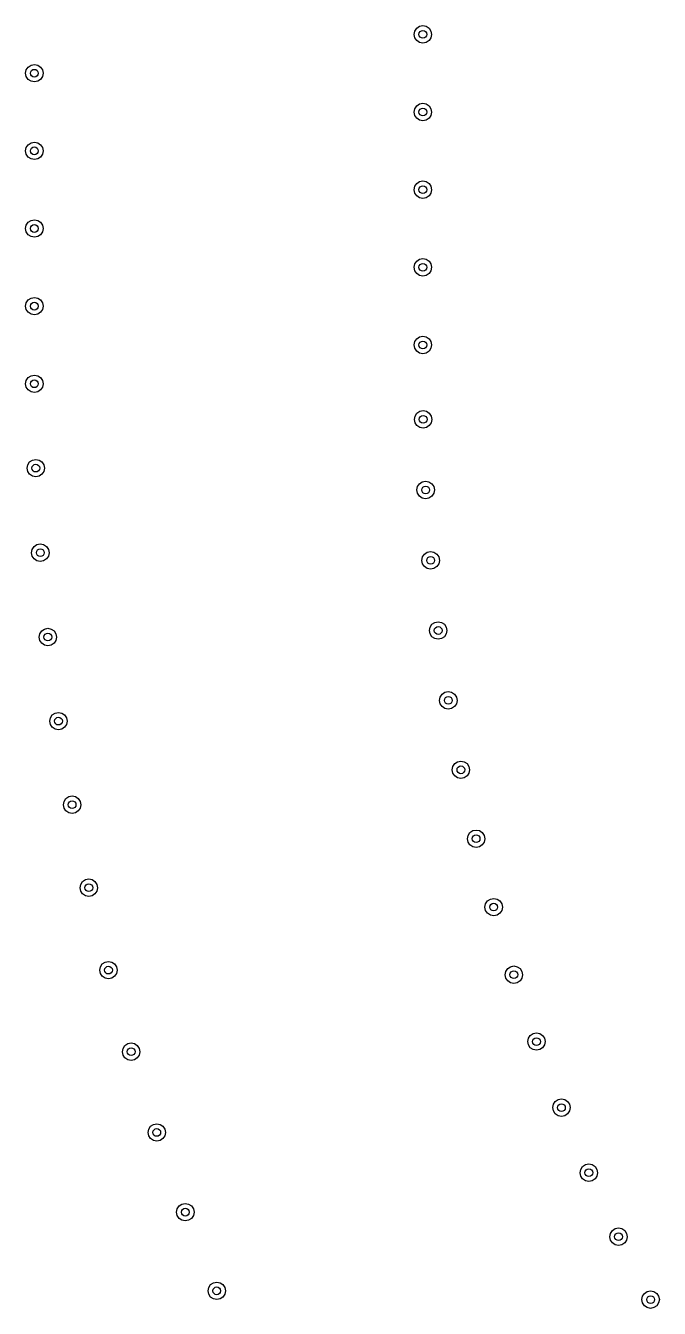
# Model space of a CAD drawing. Extents: x 97 to 313, y -173 to 213.
# Drawn here: x 112.93 to 129.24, y 108.63 to 141.66 of the extents above; entities that cross this region are included whole.
import ezdxf

# ---------------------------------------------------------------- set-up
doc = ezdxf.new("R2010")
doc.units = 0
doc.layers.add('BLACK', color=7, linetype='CONTINUOUS')

msp = doc.modelspace()

# ---------------------------------------------------------------- linework, layer by layer
at = {"layer": 'BLACK', "linetype": 'CONTINUOUS'}
for p, q in [((122.929, 141.439), (122.946, 141.525)), ((122.946, 141.353), (122.929, 141.439)), ((122.946, 141.525), (122.995, 141.598)), ((122.995, 141.598), (123.068, 141.647)), ((123.068, 141.647), (123.154, 141.664)), ((123.154, 141.664), (123.24, 141.647)), ((123.24, 141.647), (123.313, 141.598)), ((123.313, 141.598), (123.362, 141.525)), ((123.362, 141.525), (123.379, 141.439)), ((123.379, 141.439), (123.362, 141.353)), ((122.995, 141.28), (122.946, 141.353)), ((123.068, 141.231), (122.995, 141.28)), ((123.154, 141.214), (123.068, 141.231)), ((123.24, 141.231), (123.154, 141.214)), ((123.313, 141.28), (123.24, 141.231)), ((123.362, 141.353), (123.313, 141.28)), ((112.929, 140.439), (112.946, 140.525)), ((112.946, 140.353), (112.929, 140.439)), ((112.946, 140.525), (112.995, 140.598)), ((112.995, 140.598), (113.068, 140.647)), ((113.068, 140.647), (113.154, 140.664)), ((113.154, 140.664), (113.24, 140.647)), ((113.24, 140.647), (113.313, 140.598)), ((113.313, 140.598), (113.362, 140.525)), ((113.362, 140.525), (113.379, 140.439)), ((113.379, 140.439), (113.362, 140.353)), ((112.995, 140.28), (112.946, 140.353)), ((113.068, 140.231), (112.995, 140.28)), ((113.154, 140.214), (113.068, 140.231)), ((113.24, 140.231), (113.154, 140.214)), ((113.313, 140.28), (113.24, 140.231)), ((113.362, 140.353), (113.313, 140.28)), ((122.929, 139.439), (122.946, 139.525)), ((122.946, 139.353), (122.929, 139.439)), ((122.946, 139.525), (122.995, 139.598)), ((122.995, 139.598), (123.068, 139.647)), ((123.068, 139.647), (123.154, 139.664)), ((123.154, 139.664), (123.24, 139.647)), ((123.24, 139.647), (123.313, 139.598)), ((123.313, 139.598), (123.362, 139.525)), ((123.362, 139.525), (123.379, 139.439)), ((123.379, 139.439), (123.362, 139.353)), ((122.995, 139.28), (122.946, 139.353)), ((123.068, 139.231), (122.995, 139.28)), ((123.154, 139.214), (123.068, 139.231)), ((123.24, 139.231), (123.154, 139.214)), ((123.313, 139.28), (123.24, 139.231)), ((123.362, 139.353), (123.313, 139.28)), ((112.929, 138.439), (112.946, 138.525)), ((112.946, 138.353), (112.929, 138.439)), ((112.946, 138.525), (112.995, 138.598)), ((112.995, 138.598), (113.068, 138.647)), ((113.068, 138.647), (113.154, 138.664)), ((113.154, 138.664), (113.24, 138.647)), ((113.24, 138.647), (113.313, 138.598)), ((113.313, 138.598), (113.362, 138.525)), ((113.362, 138.525), (113.379, 138.439)), ((113.379, 138.439), (113.362, 138.353)), ((112.995, 138.28), (112.946, 138.353)), ((113.068, 138.231), (112.995, 138.28)), ((113.154, 138.214), (113.068, 138.231)), ((113.24, 138.231), (113.154, 138.214)), ((113.313, 138.28), (113.24, 138.231)), ((113.362, 138.353), (113.313, 138.28)), ((122.929, 137.44), (122.946, 137.526)), ((122.946, 137.354), (122.929, 137.44)), ((122.946, 137.526), (122.995, 137.599)), ((122.995, 137.599), (123.068, 137.648)), ((123.068, 137.648), (123.154, 137.665)), ((123.154, 137.665), (123.24, 137.648)), ((123.24, 137.648), (123.313, 137.599)), ((123.313, 137.599), (123.362, 137.526)), ((123.362, 137.526), (123.379, 137.44)), ((123.379, 137.44), (123.362, 137.354)), ((122.995, 137.281), (122.946, 137.354)), ((123.068, 137.232), (122.995, 137.281)), ((123.154, 137.215), (123.068, 137.232)), ((123.24, 137.232), (123.154, 137.215)), ((123.313, 137.281), (123.24, 137.232)), ((123.362, 137.354), (123.313, 137.281)), ((112.929, 136.44), (112.946, 136.526)), ((112.946, 136.354), (112.929, 136.44)), ((112.946, 136.526), (112.995, 136.599)), ((112.995, 136.599), (113.068, 136.648)), ((113.068, 136.648), (113.154, 136.665)), ((113.154, 136.665), (113.24, 136.648)), ((113.24, 136.648), (113.313, 136.599)), ((113.313, 136.599), (113.362, 136.526)), ((113.362, 136.526), (113.379, 136.44)), ((113.379, 136.44), (113.362, 136.354)), ((112.995, 136.281), (112.946, 136.354)), ((113.068, 136.232), (112.995, 136.281)), ((113.154, 136.215), (113.068, 136.232)), ((113.24, 136.232), (113.154, 136.215)), ((113.313, 136.281), (113.24, 136.232)), ((113.362, 136.354), (113.313, 136.281)), ((122.929, 135.44), (122.946, 135.526)), ((122.946, 135.354), (122.929, 135.44)), ((122.946, 135.526), (122.995, 135.599)), ((122.995, 135.599), (123.068, 135.648)), ((123.068, 135.648), (123.154, 135.665)), ((123.154, 135.665), (123.24, 135.648)), ((123.24, 135.648), (123.313, 135.599)), ((123.313, 135.599), (123.362, 135.526)), ((123.362, 135.526), (123.379, 135.44)), ((123.379, 135.44), (123.362, 135.354)), ((122.995, 135.281), (122.946, 135.354)), ((123.068, 135.232), (122.995, 135.281)), ((123.154, 135.215), (123.068, 135.232)), ((123.24, 135.232), (123.154, 135.215)), ((123.313, 135.281), (123.24, 135.232)), ((123.362, 135.354), (123.313, 135.281)), ((112.929, 134.44), (112.946, 134.526)), ((112.946, 134.526), (112.995, 134.599)), ((112.995, 134.599), (113.068, 134.648)), ((113.068, 134.648), (113.154, 134.665)), ((113.154, 134.665), (113.24, 134.648)), ((113.24, 134.648), (113.313, 134.599)), ((113.313, 134.599), (113.362, 134.526)), ((113.362, 134.526), (113.379, 134.44)), ((112.946, 134.354), (112.929, 134.44)), ((112.995, 134.281), (112.946, 134.354)), ((113.068, 134.232), (112.995, 134.281)), ((113.154, 134.215), (113.068, 134.232)), ((113.24, 134.232), (113.154, 134.215)), ((113.313, 134.281), (113.24, 134.232)), ((113.362, 134.354), (113.313, 134.281)), ((113.379, 134.44), (113.362, 134.354)), ((122.929, 133.441), (122.946, 133.527)), ((122.946, 133.527), (122.995, 133.6)), ((122.995, 133.6), (123.068, 133.649)), ((123.068, 133.649), (123.154, 133.666)), ((123.154, 133.666), (123.24, 133.649)), ((123.24, 133.649), (123.313, 133.6)), ((123.313, 133.6), (123.362, 133.527)), ((123.362, 133.527), (123.379, 133.441)), ((122.946, 133.355), (122.929, 133.441)), ((122.995, 133.282), (122.946, 133.355)), ((123.068, 133.233), (122.995, 133.282)), ((123.154, 133.216), (123.068, 133.233)), ((123.24, 133.233), (123.154, 133.216)), ((123.313, 133.282), (123.24, 133.233)), ((123.362, 133.355), (123.313, 133.282)), ((123.379, 133.441), (123.362, 133.355)), ((112.929, 132.441), (112.946, 132.527)), ((112.946, 132.527), (112.995, 132.6)), ((112.995, 132.6), (113.068, 132.649)), ((113.068, 132.649), (113.154, 132.666)), ((113.154, 132.666), (113.24, 132.649)), ((113.24, 132.649), (113.313, 132.6)), ((113.313, 132.6), (113.362, 132.527)), ((113.362, 132.527), (113.379, 132.441)), ((112.946, 132.355), (112.929, 132.441)), ((112.995, 132.282), (112.946, 132.355)), ((113.068, 132.233), (112.995, 132.282)), ((113.154, 132.216), (113.068, 132.233)), ((113.24, 132.233), (113.154, 132.216)), ((113.313, 132.282), (113.24, 132.233)), ((113.362, 132.355), (113.313, 132.282)), ((113.379, 132.441), (113.362, 132.355)), ((122.936, 131.524), (122.953, 131.61)), ((122.953, 131.438), (122.936, 131.524)), ((122.953, 131.61), (123.002, 131.683)), ((123.002, 131.683), (123.075, 131.732)), ((123.075, 131.732), (123.161, 131.749)), ((123.161, 131.749), (123.247, 131.732)), ((123.247, 131.732), (123.32, 131.683)), ((123.32, 131.683), (123.369, 131.61)), ((123.369, 131.61), (123.386, 131.524)), ((123.386, 131.524), (123.369, 131.438)), ((123.002, 131.365), (122.953, 131.438)), ((123.075, 131.316), (123.002, 131.365)), ((123.161, 131.299), (123.075, 131.316)), ((123.247, 131.316), (123.161, 131.299)), ((123.32, 131.365), (123.247, 131.316)), ((123.369, 131.438), (123.32, 131.365)), ((113.104, 130.477), (113.19, 130.494)), ((113.19, 130.494), (113.276, 130.477)), ((112.965, 130.269), (112.982, 130.355)), ((112.982, 130.183), (112.965, 130.269)), ((112.982, 130.355), (113.031, 130.428)), ((113.031, 130.11), (112.982, 130.183)), ((113.031, 130.428), (113.104, 130.477)), ((113.276, 130.477), (113.349, 130.428)), ((113.349, 130.428), (113.398, 130.355)), ((113.398, 130.183), (113.349, 130.11)), ((113.398, 130.355), (113.415, 130.269)), ((113.415, 130.269), (113.398, 130.183)), ((113.104, 130.061), (113.031, 130.11)), ((113.19, 130.044), (113.104, 130.061)), ((113.276, 130.061), (113.19, 130.044)), ((113.349, 130.11), (113.276, 130.061)), ((123.016, 129.793), (123.065, 129.866)), ((123.065, 129.866), (123.138, 129.915)), ((123.138, 129.915), (123.224, 129.932)), ((123.224, 129.932), (123.31, 129.915)), ((123.31, 129.915), (123.383, 129.866)), ((123.383, 129.866), (123.432, 129.793)), ((122.999, 129.707), (123.016, 129.793)), ((123.016, 129.621), (122.999, 129.707)), ((123.065, 129.548), (123.016, 129.621)), ((123.138, 129.499), (123.065, 129.548)), ((123.224, 129.482), (123.138, 129.499)), ((123.31, 129.499), (123.224, 129.482)), ((123.383, 129.548), (123.31, 129.499)), ((123.432, 129.621), (123.383, 129.548)), ((123.432, 129.793), (123.449, 129.707)), ((123.449, 129.707), (123.432, 129.621)), ((113.08, 128.091), (113.098, 128.177)), ((113.098, 128.177), (113.146, 128.25)), ((113.146, 128.25), (113.219, 128.299)), ((113.219, 128.299), (113.305, 128.316)), ((113.305, 128.316), (113.391, 128.299)), ((113.391, 128.299), (113.464, 128.25)), ((113.464, 128.25), (113.513, 128.177)), ((113.513, 128.177), (113.53, 128.091)), ((113.098, 128.005), (113.08, 128.091)), ((113.146, 127.932), (113.098, 128.005)), ((113.219, 127.883), (113.146, 127.932)), ((113.305, 127.866), (113.219, 127.883)), ((113.391, 127.883), (113.305, 127.866)), ((113.464, 127.932), (113.391, 127.883)), ((113.513, 128.005), (113.464, 127.932)), ((113.53, 128.091), (113.513, 128.005)), ((123.128, 127.894), (123.145, 127.98)), ((123.145, 127.807), (123.128, 127.894)), ((123.145, 127.98), (123.194, 128.053)), ((123.194, 128.053), (123.267, 128.101)), ((123.267, 128.101), (123.353, 128.119)), ((123.353, 128.119), (123.439, 128.101)), ((123.439, 128.101), (123.512, 128.053)), ((123.512, 128.053), (123.561, 127.98)), ((123.561, 127.98), (123.578, 127.894)), ((123.578, 127.894), (123.561, 127.807)), ((123.194, 127.734), (123.145, 127.807)), ((123.267, 127.686), (123.194, 127.734)), ((123.353, 127.669), (123.267, 127.686)), ((123.439, 127.686), (123.353, 127.669)), ((123.512, 127.734), (123.439, 127.686)), ((123.561, 127.807), (123.512, 127.734)), ((123.34, 126.173), (123.388, 126.246)), ((123.388, 126.246), (123.461, 126.295)), ((123.461, 126.295), (123.548, 126.312)), ((123.548, 126.312), (123.634, 126.295)), ((123.634, 126.295), (123.707, 126.246)), ((123.707, 126.246), (123.755, 126.173)), ((113.275, 125.918), (113.292, 126.004)), ((113.292, 125.832), (113.275, 125.918)), ((113.292, 126.004), (113.341, 126.077)), ((113.341, 126.077), (113.414, 126.125)), ((113.414, 126.125), (113.5, 126.143)), ((113.5, 126.143), (113.586, 126.125)), ((113.586, 126.125), (113.659, 126.077)), ((113.659, 126.077), (113.708, 126.004)), ((113.708, 126.004), (113.725, 125.918)), ((113.725, 125.918), (113.708, 125.832)), ((123.323, 126.087), (123.34, 126.173)), ((123.34, 126.001), (123.323, 126.087)), ((123.388, 125.928), (123.34, 126.001)), ((123.461, 125.879), (123.388, 125.928)), ((123.548, 125.862), (123.461, 125.879)), ((123.634, 125.879), (123.548, 125.862)), ((123.707, 125.928), (123.634, 125.879)), ((123.755, 126.001), (123.707, 125.928)), ((123.755, 126.173), (123.773, 126.087)), ((123.773, 126.087), (123.755, 126.001)), ((113.341, 125.759), (113.292, 125.832)), ((113.414, 125.71), (113.341, 125.759)), ((113.5, 125.693), (113.414, 125.71)), ((113.586, 125.71), (113.5, 125.693)), ((113.659, 125.759), (113.586, 125.71)), ((113.708, 125.832), (113.659, 125.759)), ((123.583, 124.287), (123.6, 124.373)), ((123.6, 124.201), (123.583, 124.287)), ((123.6, 124.373), (123.649, 124.446)), ((123.649, 124.446), (123.722, 124.495)), ((123.722, 124.495), (123.808, 124.512)), ((123.808, 124.512), (123.894, 124.495)), ((123.894, 124.495), (123.967, 124.446)), ((123.967, 124.446), (124.016, 124.373)), ((124.016, 124.373), (124.033, 124.287)), ((124.033, 124.287), (124.016, 124.201)), ((113.565, 123.84), (113.614, 123.913)), ((113.614, 123.913), (113.687, 123.962)), ((113.687, 123.962), (113.773, 123.979)), ((113.773, 123.979), (113.859, 123.962)), ((113.859, 123.962), (113.932, 123.913)), ((113.932, 123.913), (113.98, 123.84)), ((123.649, 124.128), (123.6, 124.201)), ((123.722, 124.079), (123.649, 124.128)), ((123.808, 124.062), (123.722, 124.079)), ((123.894, 124.079), (123.808, 124.062)), ((123.967, 124.128), (123.894, 124.079)), ((124.016, 124.201), (123.967, 124.128)), ((113.548, 123.754), (113.565, 123.84)), ((113.565, 123.668), (113.548, 123.754)), ((113.614, 123.595), (113.565, 123.668)), ((113.687, 123.546), (113.614, 123.595)), ((113.932, 123.595), (113.859, 123.546)), ((113.98, 123.668), (113.932, 123.595)), ((113.98, 123.84), (113.998, 123.754)), ((113.998, 123.754), (113.98, 123.668)), ((113.773, 123.529), (113.687, 123.546)), ((113.859, 123.546), (113.773, 123.529)), ((123.908, 122.499), (123.925, 122.586)), ((123.925, 122.586), (123.974, 122.659)), ((123.974, 122.659), (124.047, 122.707)), ((124.047, 122.707), (124.133, 122.724)), ((124.133, 122.724), (124.219, 122.707)), ((124.219, 122.707), (124.292, 122.659)), ((124.292, 122.659), (124.341, 122.586)), ((124.341, 122.586), (124.358, 122.499)), ((123.925, 122.413), (123.908, 122.499)), ((123.974, 122.34), (123.925, 122.413)), ((124.047, 122.292), (123.974, 122.34)), ((124.133, 122.274), (124.047, 122.292)), ((124.219, 122.292), (124.133, 122.274)), ((124.292, 122.34), (124.219, 122.292)), ((124.341, 122.413), (124.292, 122.34)), ((124.358, 122.499), (124.341, 122.413)), ((113.899, 121.601), (113.916, 121.687)), ((113.916, 121.515), (113.899, 121.601)), ((113.916, 121.687), (113.965, 121.76)), ((113.965, 121.76), (114.038, 121.809)), ((114.038, 121.809), (114.124, 121.826)), ((114.124, 121.826), (114.21, 121.809)), ((114.21, 121.809), (114.283, 121.76)), ((114.283, 121.76), (114.332, 121.687)), ((114.332, 121.687), (114.349, 121.601)), ((114.349, 121.601), (114.332, 121.515)), ((113.965, 121.442), (113.916, 121.515)), ((114.038, 121.393), (113.965, 121.442)), ((114.124, 121.376), (114.038, 121.393)), ((114.21, 121.393), (114.124, 121.376)), ((114.283, 121.442), (114.21, 121.393)), ((114.332, 121.515), (114.283, 121.442)), ((124.365, 120.883), (124.438, 120.932)), ((124.438, 120.932), (124.524, 120.949)), ((124.524, 120.949), (124.61, 120.932)), ((124.61, 120.932), (124.683, 120.883)), ((124.299, 120.724), (124.316, 120.81)), ((124.316, 120.638), (124.299, 120.724)), ((124.316, 120.81), (124.365, 120.883)), ((124.365, 120.565), (124.316, 120.638)), ((124.683, 120.883), (124.732, 120.81)), ((124.732, 120.638), (124.683, 120.565)), ((124.732, 120.81), (124.749, 120.724)), ((124.749, 120.724), (124.732, 120.638)), ((124.438, 120.516), (124.365, 120.565)), ((124.524, 120.499), (124.438, 120.516)), ((124.61, 120.516), (124.524, 120.499)), ((124.683, 120.565), (124.61, 120.516)), ((114.346, 119.549), (114.395, 119.622)), ((114.395, 119.622), (114.468, 119.671)), ((114.468, 119.671), (114.554, 119.688)), ((114.554, 119.688), (114.64, 119.671)), ((114.64, 119.671), (114.713, 119.622)), ((114.713, 119.622), (114.762, 119.549)), ((114.329, 119.463), (114.346, 119.549)), ((114.346, 119.377), (114.329, 119.463)), ((114.395, 119.304), (114.346, 119.377)), ((114.468, 119.255), (114.395, 119.304)), ((114.554, 119.238), (114.468, 119.255)), ((114.64, 119.255), (114.554, 119.238)), ((114.713, 119.304), (114.64, 119.255)), ((114.762, 119.377), (114.713, 119.304)), ((114.762, 119.549), (114.779, 119.463)), ((114.779, 119.463), (114.762, 119.377)), ((124.753, 118.964), (124.77, 119.05)), ((124.77, 118.878), (124.753, 118.964)), ((124.77, 119.05), (124.819, 119.123)), ((124.819, 119.123), (124.892, 119.172)), ((124.892, 119.172), (124.978, 119.189)), ((124.978, 119.189), (125.064, 119.172)), ((125.064, 119.172), (125.137, 119.123)), ((125.137, 119.123), (125.186, 119.05)), ((125.186, 119.05), (125.203, 118.964)), ((125.203, 118.964), (125.186, 118.878)), ((124.819, 118.805), (124.77, 118.878)), ((124.892, 118.756), (124.819, 118.805)), ((124.978, 118.739), (124.892, 118.756)), ((125.064, 118.756), (124.978, 118.739)), ((125.137, 118.805), (125.064, 118.756)), ((125.186, 118.878), (125.137, 118.805)), ((114.836, 117.341), (114.853, 117.427)), ((114.853, 117.255), (114.836, 117.341)), ((114.853, 117.427), (114.902, 117.5)), ((114.902, 117.5), (114.975, 117.549)), ((114.975, 117.549), (115.061, 117.566)), ((115.061, 117.566), (115.147, 117.549)), ((115.147, 117.549), (115.22, 117.5)), ((115.22, 117.5), (115.269, 117.427)), ((115.269, 117.427), (115.286, 117.341)), ((115.286, 117.341), (115.269, 117.255)), ((125.271, 117.222), (125.289, 117.308)), ((125.289, 117.308), (125.337, 117.381)), ((125.337, 117.381), (125.41, 117.429)), ((125.41, 117.429), (125.496, 117.447)), ((125.496, 117.447), (125.583, 117.429)), ((125.583, 117.429), (125.656, 117.381)), ((125.656, 117.381), (125.704, 117.308)), ((125.704, 117.308), (125.721, 117.222)), ((114.902, 117.182), (114.853, 117.255)), ((114.975, 117.133), (114.902, 117.182)), ((115.061, 117.116), (114.975, 117.133)), ((115.147, 117.133), (115.061, 117.116)), ((115.22, 117.182), (115.147, 117.133)), ((115.269, 117.255), (115.22, 117.182)), ((125.289, 117.135), (125.271, 117.222)), ((125.337, 117.062), (125.289, 117.135)), ((125.41, 117.014), (125.337, 117.062)), ((125.496, 116.997), (125.41, 117.014)), ((125.583, 117.014), (125.496, 116.997)), ((125.656, 117.062), (125.583, 117.014)), ((125.704, 117.135), (125.656, 117.062)), ((125.721, 117.222), (125.704, 117.135)), ((125.87, 115.586), (125.918, 115.659)), ((125.918, 115.659), (125.991, 115.708)), ((125.991, 115.708), (126.078, 115.725)), ((126.078, 115.725), (126.164, 115.708)), ((126.164, 115.708), (126.237, 115.659)), ((126.237, 115.659), (126.285, 115.586)), ((115.419, 115.24), (115.436, 115.326)), ((115.436, 115.326), (115.485, 115.399)), ((115.485, 115.399), (115.558, 115.447)), ((115.558, 115.447), (115.644, 115.465)), ((115.644, 115.465), (115.73, 115.447)), ((115.73, 115.447), (115.803, 115.399)), ((115.803, 115.399), (115.852, 115.326)), ((115.852, 115.326), (115.869, 115.24)), ((125.853, 115.5), (125.87, 115.586)), ((125.87, 115.414), (125.853, 115.5)), ((125.918, 115.341), (125.87, 115.414)), ((125.991, 115.292), (125.918, 115.341)), ((126.078, 115.275), (125.991, 115.292)), ((126.164, 115.292), (126.078, 115.275)), ((126.237, 115.341), (126.164, 115.292)), ((126.285, 115.414), (126.237, 115.341)), ((126.285, 115.586), (126.303, 115.5)), ((126.303, 115.5), (126.285, 115.414)), ((115.436, 115.153), (115.419, 115.24)), ((115.485, 115.08), (115.436, 115.153)), ((115.558, 115.032), (115.485, 115.08)), ((115.644, 115.015), (115.558, 115.032)), ((115.73, 115.032), (115.644, 115.015)), ((115.803, 115.08), (115.73, 115.032)), ((115.852, 115.153), (115.803, 115.08)), ((115.869, 115.24), (115.852, 115.153)), ((126.562, 113.958), (126.635, 114.007)), ((126.635, 114.007), (126.721, 114.024)), ((126.721, 114.024), (126.807, 114.007)), ((126.807, 114.007), (126.88, 113.958)), ((126.496, 113.799), (126.513, 113.885)), ((126.513, 113.713), (126.496, 113.799)), ((126.513, 113.885), (126.562, 113.958)), ((126.562, 113.64), (126.513, 113.713)), ((126.635, 113.591), (126.562, 113.64)), ((126.88, 113.64), (126.807, 113.591)), ((126.88, 113.958), (126.929, 113.885)), ((126.929, 113.713), (126.88, 113.64)), ((126.929, 113.885), (126.946, 113.799)), ((126.946, 113.799), (126.929, 113.713)), ((116.096, 113.246), (116.145, 113.319)), ((116.145, 113.319), (116.218, 113.368)), ((116.218, 113.368), (116.304, 113.385)), ((116.304, 113.385), (116.39, 113.368)), ((116.39, 113.368), (116.463, 113.319)), ((116.463, 113.319), (116.512, 113.246)), ((126.721, 113.574), (126.635, 113.591)), ((126.807, 113.591), (126.721, 113.574)), ((116.079, 113.16), (116.096, 113.246)), ((116.096, 113.074), (116.079, 113.16)), ((116.145, 113.001), (116.096, 113.074)), ((116.218, 112.952), (116.145, 113.001)), ((116.463, 113.001), (116.39, 112.952)), ((116.512, 113.074), (116.463, 113.001)), ((116.512, 113.246), (116.529, 113.16)), ((116.529, 113.16), (116.512, 113.074)), ((116.304, 112.935), (116.218, 112.952)), ((116.39, 112.952), (116.304, 112.935)), ((127.267, 112.283), (127.34, 112.332)), ((127.34, 112.332), (127.426, 112.349)), ((127.426, 112.349), (127.512, 112.332)), ((127.512, 112.332), (127.585, 112.283)), ((127.201, 112.124), (127.218, 112.21)), ((127.218, 112.038), (127.201, 112.124)), ((127.218, 112.21), (127.267, 112.283)), ((127.267, 111.965), (127.218, 112.038)), ((127.585, 112.283), (127.634, 112.21)), ((127.634, 112.038), (127.585, 111.965)), ((127.634, 112.21), (127.651, 112.124)), ((127.651, 112.124), (127.634, 112.038)), ((127.34, 111.916), (127.267, 111.965)), ((127.426, 111.899), (127.34, 111.916)), ((127.512, 111.916), (127.426, 111.899)), ((127.585, 111.965), (127.512, 111.916)), ((116.953, 111.315), (117.039, 111.332)), ((117.039, 111.332), (117.125, 111.315)), ((116.814, 111.107), (116.831, 111.193)), ((116.831, 111.021), (116.814, 111.107)), ((116.831, 111.193), (116.88, 111.266)), ((116.88, 110.948), (116.831, 111.021)), ((116.88, 111.266), (116.953, 111.315)), ((117.125, 111.315), (117.198, 111.266)), ((117.198, 111.266), (117.247, 111.193)), ((117.247, 111.021), (117.198, 110.948)), ((117.247, 111.193), (117.264, 111.107)), ((117.264, 111.107), (117.247, 111.021)), ((116.953, 110.899), (116.88, 110.948)), ((117.039, 110.882), (116.953, 110.899)), ((117.125, 110.899), (117.039, 110.882)), ((117.198, 110.948), (117.125, 110.899)), ((128.032, 110.634), (128.105, 110.683)), ((128.105, 110.683), (128.191, 110.7)), ((128.191, 110.7), (128.277, 110.683)), ((128.277, 110.683), (128.35, 110.634)), ((127.966, 110.475), (127.983, 110.561)), ((127.983, 110.389), (127.966, 110.475)), ((127.983, 110.561), (128.032, 110.634)), ((128.032, 110.316), (127.983, 110.389)), ((128.35, 110.634), (128.399, 110.561)), ((128.399, 110.389), (128.35, 110.316)), ((128.399, 110.561), (128.416, 110.475)), ((128.416, 110.475), (128.399, 110.389)), ((128.105, 110.267), (128.032, 110.316)), ((128.191, 110.25), (128.105, 110.267)), ((128.277, 110.267), (128.191, 110.25)), ((128.35, 110.316), (128.277, 110.267)), ((117.623, 109.081), (117.64, 109.167)), ((117.64, 108.995), (117.623, 109.081)), ((117.64, 109.167), (117.689, 109.24)), ((117.689, 109.24), (117.762, 109.289)), ((117.762, 109.289), (117.848, 109.306)), ((117.848, 109.306), (117.934, 109.289)), ((117.934, 109.289), (118.007, 109.24)), ((118.007, 109.24), (118.056, 109.167)), ((118.056, 109.167), (118.073, 109.081)), ((118.073, 109.081), (118.056, 108.995)), ((128.808, 108.942), (128.856, 109.015)), ((128.856, 109.015), (128.929, 109.063)), ((128.929, 109.063), (129.016, 109.08)), ((129.016, 109.08), (129.102, 109.063)), ((129.102, 109.063), (129.175, 109.015)), ((129.175, 109.015), (129.223, 108.942)), ((117.689, 108.922), (117.64, 108.995)), ((117.762, 108.873), (117.689, 108.922)), ((117.848, 108.856), (117.762, 108.873)), ((117.934, 108.873), (117.848, 108.856)), ((118.007, 108.922), (117.934, 108.873)), ((118.056, 108.995), (118.007, 108.922)), ((128.791, 108.855), (128.808, 108.942)), ((128.808, 108.769), (128.791, 108.855)), ((128.856, 108.696), (128.808, 108.769)), ((128.929, 108.648), (128.856, 108.696)), ((129.175, 108.696), (129.102, 108.648)), ((129.223, 108.769), (129.175, 108.696)), ((129.223, 108.942), (129.241, 108.855)), ((129.241, 108.855), (129.223, 108.769)), ((129.016, 108.63), (128.929, 108.648)), ((129.102, 108.648), (129.016, 108.63))]:
    msp.add_line(p, q, dxfattribs=at)
at = {"layer": 'BLACK'}
for centre in [(123.154, 141.439), (113.154, 140.439), (123.154, 139.439), (113.154, 138.439), (123.154, 137.44), (113.154, 136.44), (123.154, 135.44), (113.154, 134.44), (123.154, 133.441), (113.154, 132.441), (123.161, 131.524), (113.19, 130.269), (123.224, 129.707), (113.305, 128.091), (123.353, 127.894), (113.5, 125.918), (123.548, 126.087), (123.808, 124.287), (113.773, 123.754), (124.133, 122.499), (114.124, 121.601), (124.524, 120.724), (114.554, 119.463), (124.978, 118.964), (115.061, 117.341), (125.496, 117.222), (115.644, 115.24), (126.078, 115.5), (126.721, 113.799), (116.304, 113.16), (127.426, 112.124), (117.039, 111.107), (128.191, 110.475), (117.848, 109.081), (129.016, 108.855)]:
    msp.add_circle(centre, 0.1, dxfattribs=at)

doc.saveas('drawing.dxf')
